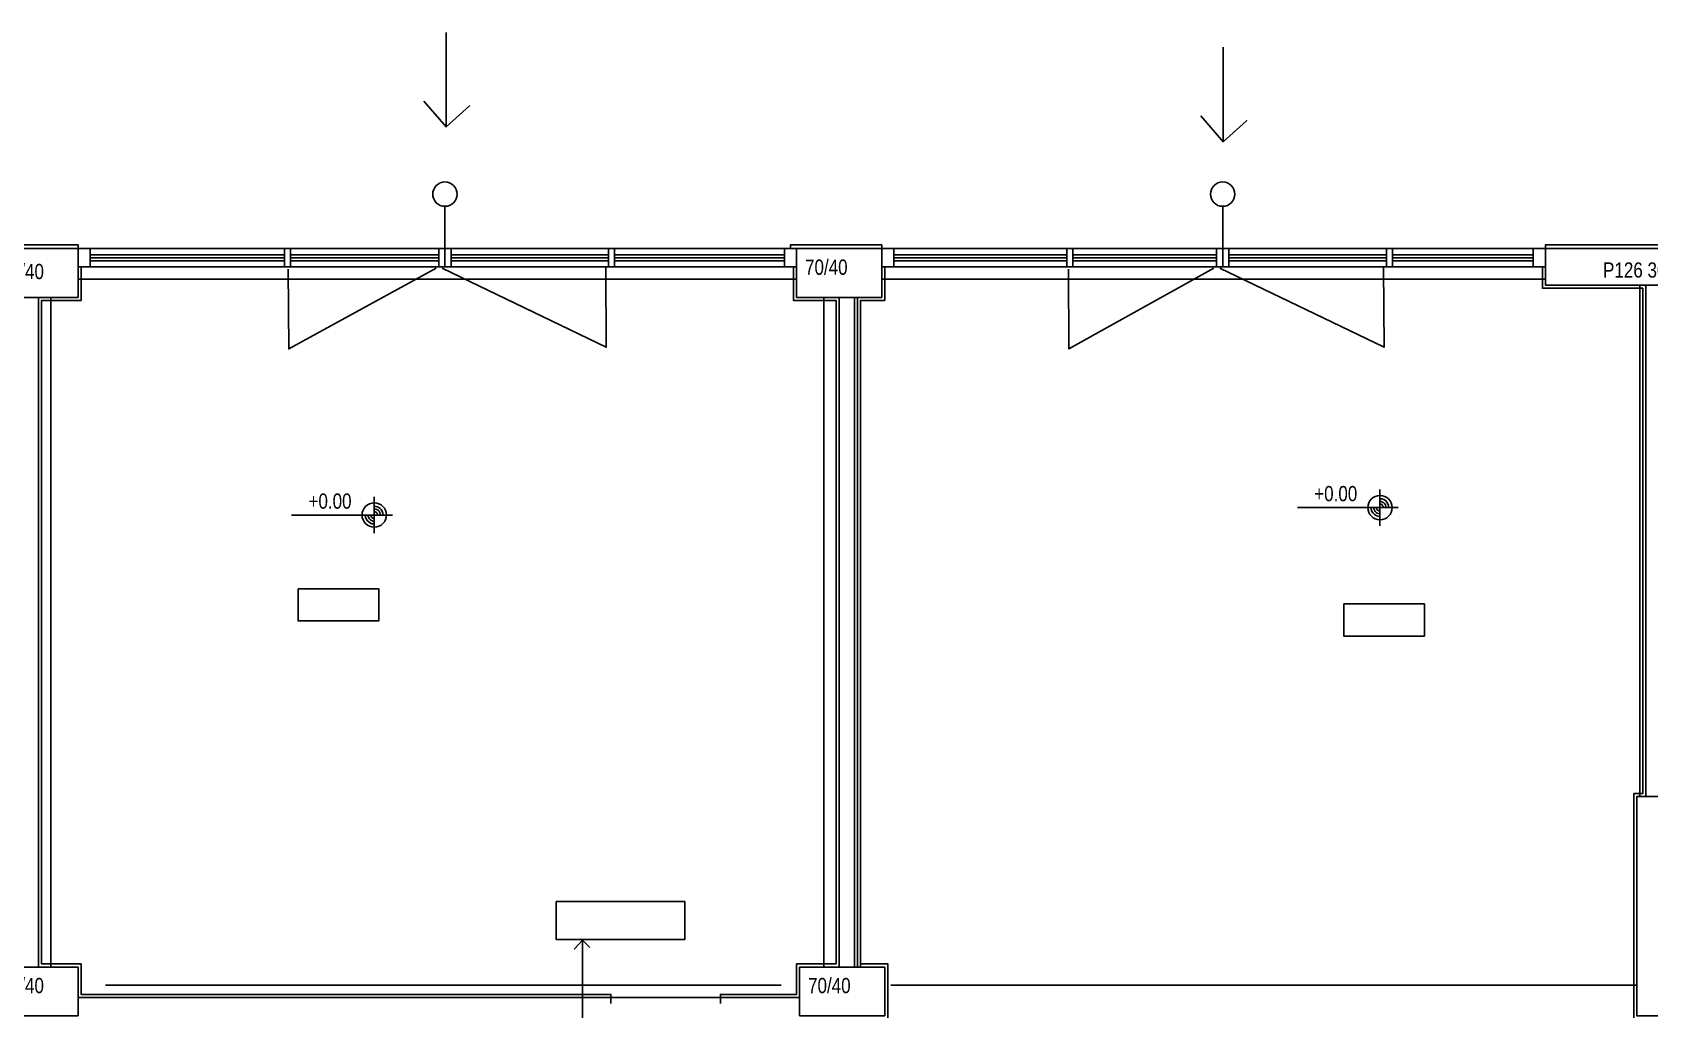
# Model space of a CAD drawing. Header units: centimetres. Extents: x 0 to 13360, y -30 to 2970.
# Drawn here: x 2059 to 2723, y 1615 to 2016 of the extents above; entities that cross this region are included whole.
import ezdxf

# ---------------------------------------------------------------- set-up
doc = ezdxf.new("R2010")
doc.units = ezdxf.units.CM
doc.layers.add('SCOTT-MIMARI', color=8, linetype='CONTINUOUS')
doc.styles.get("Standard").update_dxf_attribs({"font": 'arial.ttf', "width": 0.8})

msp = doc.modelspace()

# ---------------------------------------------------------------- linework, layer by layer
at = {"layer": 'SCOTT-MIMARI'}
for p, q in [((2612.43, 1828.3), (2612.43, 1813.3)), ((2199.46, 1825.24), (2199.46, 1810.24)), ((2619.93, 1820.8), (2578.52, 1820.8)), ((2206.96, 1817.74), (2165.54, 1817.74))]:
    msp.add_line(p, q, dxfattribs=at)
for points in [[(2228.98, 2015.95), (2228.98, 1977.11), (2238.63, 1985.77), (2228.98, 1977.11), (2219.82, 1987.74)], [(2548.03, 2009.85), (2548.03, 1971), (2557.67, 1979.66), (2548.03, 1971), (2538.87, 1981.63)], [(2228.48, 1919.64), (2228.48, 1944.51)], [(2547.86, 1919.64), (2547.86, 1944.51)], [(3059.11, 1927.14), (1612.86, 1927.14), (1312.86, 1555.89), (1312.86, 1222.14), (1790.36, 1222.14), (1790.36, 1222.14), (2066.61, 1222.14), (2066.61, 1267.14), (2390.36, 1267.14), (2390.36, 1222.14), (3059.11, 1222.14), (3059.11, 1927.14)], [(2077.86, 1927.14), (2077.86, 1928.64), (2042.86, 1928.64), (2042.86, 1927.14)], [(2077.86, 1907.14), (2042.86, 1907.14), (2042.86, 1927.14), (2077.86, 1927.14), (2077.86, 1907.14)], [(2077.86, 1927.14), (2372.86, 1927.14)], [(2077.86, 1919.64), (2077.86, 1927.14), (2082.86, 1927.14), (2082.86, 1919.64), (2086.61, 1919.64), (2372.86, 1919.64), (2372.86, 1927.14), (2367.86, 1927.14), (2367.86, 1919.64), (2367.86, 1927.14), (2091.61, 1927.14)], [(2077.86, 1927.14), (2372.86, 1927.14)], [(2162.55, 1919.64), (2162.55, 1927.14)], [(2165.05, 1919.64), (2165.05, 1927.14)], [(2225.98, 1919.64), (2225.98, 1927.14)], [(2230.98, 1919.64), (2230.98, 1927.14)], [(2295.67, 1919.64), (2295.67, 1927.14)], [(2298.17, 1919.64), (2298.17, 1927.14)], [(2407.86, 1927.14), (2407.86, 1928.64), (2370.36, 1928.64), (2370.36, 1927.14)], [(2407.86, 1907.14), (2372.86, 1907.14), (2372.86, 1927.14), (2407.86, 1927.14), (2407.86, 1907.14)], [(2407.86, 1927.14), (2707.86, 1927.14)], [(2407.86, 1919.64), (2407.86, 1927.14), (2412.86, 1927.14), (2412.86, 1919.64), (2420.36, 1919.64), (2680.36, 1919.64), (2680.36, 1927.14), (2675.36, 1927.14), (2675.36, 1919.64), (2675.36, 1927.14), (2425.36, 1927.14)], [(2407.86, 1927.14), (2707.86, 1927.14)], [(2483.8, 1919.64), (2483.8, 1927.14)], [(2486.3, 1919.64), (2486.3, 1927.14)], [(2545.36, 1919.64), (2545.36, 1927.14)], [(2550.36, 1919.64), (2550.36, 1927.14)], [(2615.05, 1919.64), (2615.05, 1927.14)], [(2617.55, 1919.64), (2617.55, 1927.14)], [(2770.36, 1927.14), (2770.36, 1928.64), (2680.36, 1928.64), (2680.36, 1927.14)], [(2770.36, 1912.14), (2680.36, 1912.14), (2680.36, 1927.14), (2770.36, 1927.14), (2770.36, 1912.14)], [(2374.11, 1619.64), (2374.11, 1632.14), (2390.36, 1632.14), (2390.36, 1907.14), (2372.86, 1907.14), (2372.86, 1919.64), (2077.86, 1919.64), (2077.86, 1907.14), (2061.61, 1907.14), (2061.61, 1632.14), (2077.86, 1632.14), (2077.86, 1619.64), (2374.11, 1619.64)], [(2079.11, 1919.64), (2079.11, 1905.89), (2062.86, 1905.89), (2062.86, 1633.39), (2079.11, 1633.39), (2079.11, 1620.89), (2296.61, 1620.89), (2296.61, 1617.14)], [(2082.86, 1924.64), (2162.55, 1924.64)], [(2082.86, 1923.39), (2162.55, 1923.39)], [(2082.86, 1922.14), (2162.55, 1922.14)], [(2165.05, 1924.64), (2225.98, 1924.64)], [(2165.05, 1923.39), (2225.98, 1923.39)], [(2165.05, 1922.14), (2225.98, 1922.14)], [(2294.56, 1919.44), (2294.72, 1886.64), (2227.37, 1919.1)], [(2230.98, 1924.64), (2295.67, 1924.64)], [(2230.98, 1923.39), (2295.67, 1923.39)], [(2230.98, 1922.14), (2295.67, 1922.14)], [(2298.17, 1924.64), (2367.86, 1924.64)], [(2298.17, 1923.39), (2367.86, 1923.39)], [(2298.17, 1922.14), (2367.86, 1922.14)], [(2341.62, 1617.14), (2341.62, 1620.89), (2372.86, 1620.89), (2372.86, 1633.39), (2389.11, 1633.39), (2389.11, 1905.89), (2371.61, 1905.89), (2371.61, 1919.64)], [(2409.11, 1612.14), (2409.11, 1632.14), (2397.86, 1632.14), (2397.86, 1907.14), (2407.86, 1907.14), (2407.86, 1919.64), (2680.36, 1919.64), (2680.36, 1912.14), (2721.61, 1912.14), (2721.61, 1702.14), (2717.86, 1702.14), (2717.86, 1612.14)], [(2717.86, 1612.14), (2717.86, 1702.14), (2721.61, 1702.14), (2721.61, 1912.14), (2680.36, 1912.14), (2680.36, 1919.64), (2407.86, 1919.64), (2407.86, 1907.14), (2397.86, 1907.14), (2397.86, 1632.14), (2409.11, 1632.14), (2409.11, 1612.14)], [(2717.86, 1612.14), (2717.86, 1702.14), (2721.61, 1702.14), (2721.61, 1912.14), (2680.36, 1912.14), (2680.36, 1919.64), (2407.86, 1919.64), (2407.86, 1907.14), (2397.86, 1907.14), (2397.86, 1632.14), (2409.11, 1632.14), (2409.11, 1612.14)], [(2409.11, 1919.64), (2409.11, 1905.89), (2399.11, 1905.89), (2399.11, 1633.39), (2410.36, 1633.39), (2410.36, 1610.89), (2400.36, 1610.89), (2400.36, 1538.39), (2418.36, 1538.39), (2418.36, 1520.89)], [(2412.86, 1924.64), (2483.8, 1924.64)], [(2412.86, 1923.39), (2483.8, 1923.39)], [(2412.86, 1922.14), (2483.8, 1922.14)], [(2486.3, 1924.64), (2545.36, 1924.64)], [(2486.3, 1923.39), (2545.36, 1923.39)], [(2486.3, 1922.14), (2545.36, 1922.14)], [(2613.93, 1919.44), (2614.1, 1886.64), (2546.74, 1919.1)], [(2550.36, 1924.64), (2615.05, 1924.64)], [(2550.36, 1923.39), (2615.05, 1923.39)], [(2550.36, 1922.14), (2615.05, 1922.14)], [(2617.55, 1924.64), (2675.36, 1924.64)], [(2617.55, 1923.39), (2675.36, 1923.39)], [(2617.55, 1922.14), (2675.36, 1922.14)], [(2679.11, 1919.64), (2679.11, 1910.89), (2720.36, 1910.89), (2720.36, 1703.39), (2716.61, 1703.39), (2716.61, 1610.89), (2720.36, 1610.89), (2720.36, 1538.39), (2716.61, 1538.39), (2716.61, 1445.89), (2720.36, 1445.89), (2720.36, 1310.89), (2681.62, 1310.89), (2681.62, 1309.64)], [(2077.86, 1914.64), (2372.86, 1914.64)], [(2164.16, 1918.76), (2164.33, 1885.95), (2224.87, 1919.08)], [(2407.86, 1914.64), (2680.36, 1914.64)], [(2484.51, 1918.76), (2484.68, 1885.95), (2544.24, 1919.08)], [(2066.61, 1632.14), (2066.61, 1907.03)], [(2384.1, 1632.14), (2384.1, 1907.14)], [(2396.6, 1632.14), (2396.6, 1907.14)], [(2719.11, 1702.14), (2719.11, 1912.14)], [(2399.11, 1632.14), (2399.11, 1892.14)], [(2199.46, 1821.38), (2200.27, 1821.29), (2201.04, 1821.02), (2201.73, 1820.59), (2202.3, 1820.01), (2202.74, 1819.32), (2203.01, 1818.55), (2203.1, 1817.74)], [(2199.46, 1820.26), (2200.02, 1820.19), (2200.55, 1820.01), (2201.02, 1819.71), (2201.42, 1819.31), (2201.72, 1818.83), (2201.91, 1818.3), (2201.97, 1817.74)], [(2612.43, 1817.16), (2611.62, 1817.25), (2610.85, 1817.52), (2610.16, 1817.96), (2609.58, 1818.53), (2609.15, 1819.22), (2608.88, 1819.99), (2608.79, 1820.8)], [(2612.43, 1818.29), (2611.87, 1818.35), (2611.34, 1818.54), (2610.86, 1818.84), (2610.46, 1819.23), (2610.16, 1819.71), (2609.97, 1820.24), (2609.91, 1820.8)], [(2612.43, 1819.41), (2612.12, 1819.45), (2611.82, 1819.55), (2611.56, 1819.72), (2611.34, 1819.94), (2611.17, 1820.2), (2611.07, 1820.49), (2611.04, 1820.8)], [(2612.43, 1824.45), (2613.24, 1824.36), (2614.01, 1824.09), (2614.7, 1823.65), (2615.28, 1823.08), (2615.71, 1822.38), (2615.98, 1821.61), (2616.07, 1820.8)], [(2612.43, 1823.32), (2612.99, 1823.26), (2613.52, 1823.07), (2614, 1822.77), (2614.4, 1822.37), (2614.7, 1821.9), (2614.88, 1821.36), (2614.95, 1820.8)], [(2612.43, 1822.2), (2612.74, 1822.16), (2613.03, 1822.06), (2613.3, 1821.89), (2613.52, 1821.67), (2613.68, 1821.41), (2613.79, 1821.11), (2613.82, 1820.8)], [(2199.46, 1814.1), (2198.64, 1814.19), (2197.87, 1814.46), (2197.18, 1814.89), (2196.61, 1815.47), (2196.17, 1816.16), (2195.9, 1816.93), (2195.81, 1817.74)], [(2199.46, 1815.22), (2198.9, 1815.29), (2198.36, 1815.47), (2197.89, 1815.77), (2197.49, 1816.17), (2197.19, 1816.65), (2197, 1817.18), (2196.94, 1817.74)], [(2199.46, 1816.35), (2199.15, 1816.38), (2198.85, 1816.49), (2198.59, 1816.65), (2198.37, 1816.87), (2198.2, 1817.14), (2198.1, 1817.43), (2198.06, 1817.74)], [(2199.46, 1819.13), (2199.77, 1819.1), (2200.06, 1818.99), (2200.32, 1818.83), (2200.54, 1818.61), (2200.71, 1818.34), (2200.81, 1818.05), (2200.85, 1817.74)], [(2168.2, 1787.48), (2201.31, 1787.48), (2201.31, 1774.29), (2168.2, 1774.29), (2168.2, 1787.48)], [(2597.58, 1781.23), (2630.69, 1781.23), (2630.69, 1768.04), (2597.58, 1768.04), (2597.58, 1781.23)], [(2732.86, 1612.14), (2717.86, 1612.14), (2717.86, 1702.14), (2732.86, 1702.14), (2732.86, 1612.14)], [(2732.86, 1702.14), (2717.86, 1702.14)], [(2717.86, 1612.14), (2717.86, 1702.14)], [(2274.11, 1659.02), (2327, 1659.02), (2327, 1643.51), (2274.11, 1643.51), (2274.11, 1659.02)], [(2285.01, 1595.58), (2285.01, 1643.2), (2281.7, 1639.57), (2285.01, 1643.2), (2287.97, 1640.19)], [(2077.86, 1612.14), (2042.86, 1612.14), (2042.86, 1632.14), (2077.86, 1632.14), (2077.86, 1612.14)], [(2409.11, 1612.14), (2374.11, 1612.14), (2374.11, 1632.14), (2409.11, 1632.14), (2409.11, 1612.14)], [(2089.11, 1624.64), (2366.61, 1624.64)], [(2411.61, 1624.64), (2717.86, 1624.64)]]:
    msp.add_lwpolyline(points, dxfattribs=at)
for centre in [(2228.48, 1949.51), (2547.86, 1949.51), (2199.46, 1817.74), (2612.43, 1820.8)]:
    msp.add_circle(centre, 5, dxfattribs=at)

# ---------------------------------------------------------------- texts
at = {"layer": 'SCOTT-MIMARI', "width": 0.8}
for s, p in [('70/40', (2046.35, 1914.63)), ('70/40', (2376.35, 1916.41)), ('P126 30/180', (2704.04, 1915.24)), ('+0.00', (2172.47, 1820.35)), ('+0.00', (2585.44, 1823.42)), ('70/40', (2046.35, 1621.41)), ('70/40', (2377.6, 1621.41))]:
    msp.add_text(s, height=6.25, dxfattribs=at).set_placement(p)

doc.saveas('drawing.dxf')
